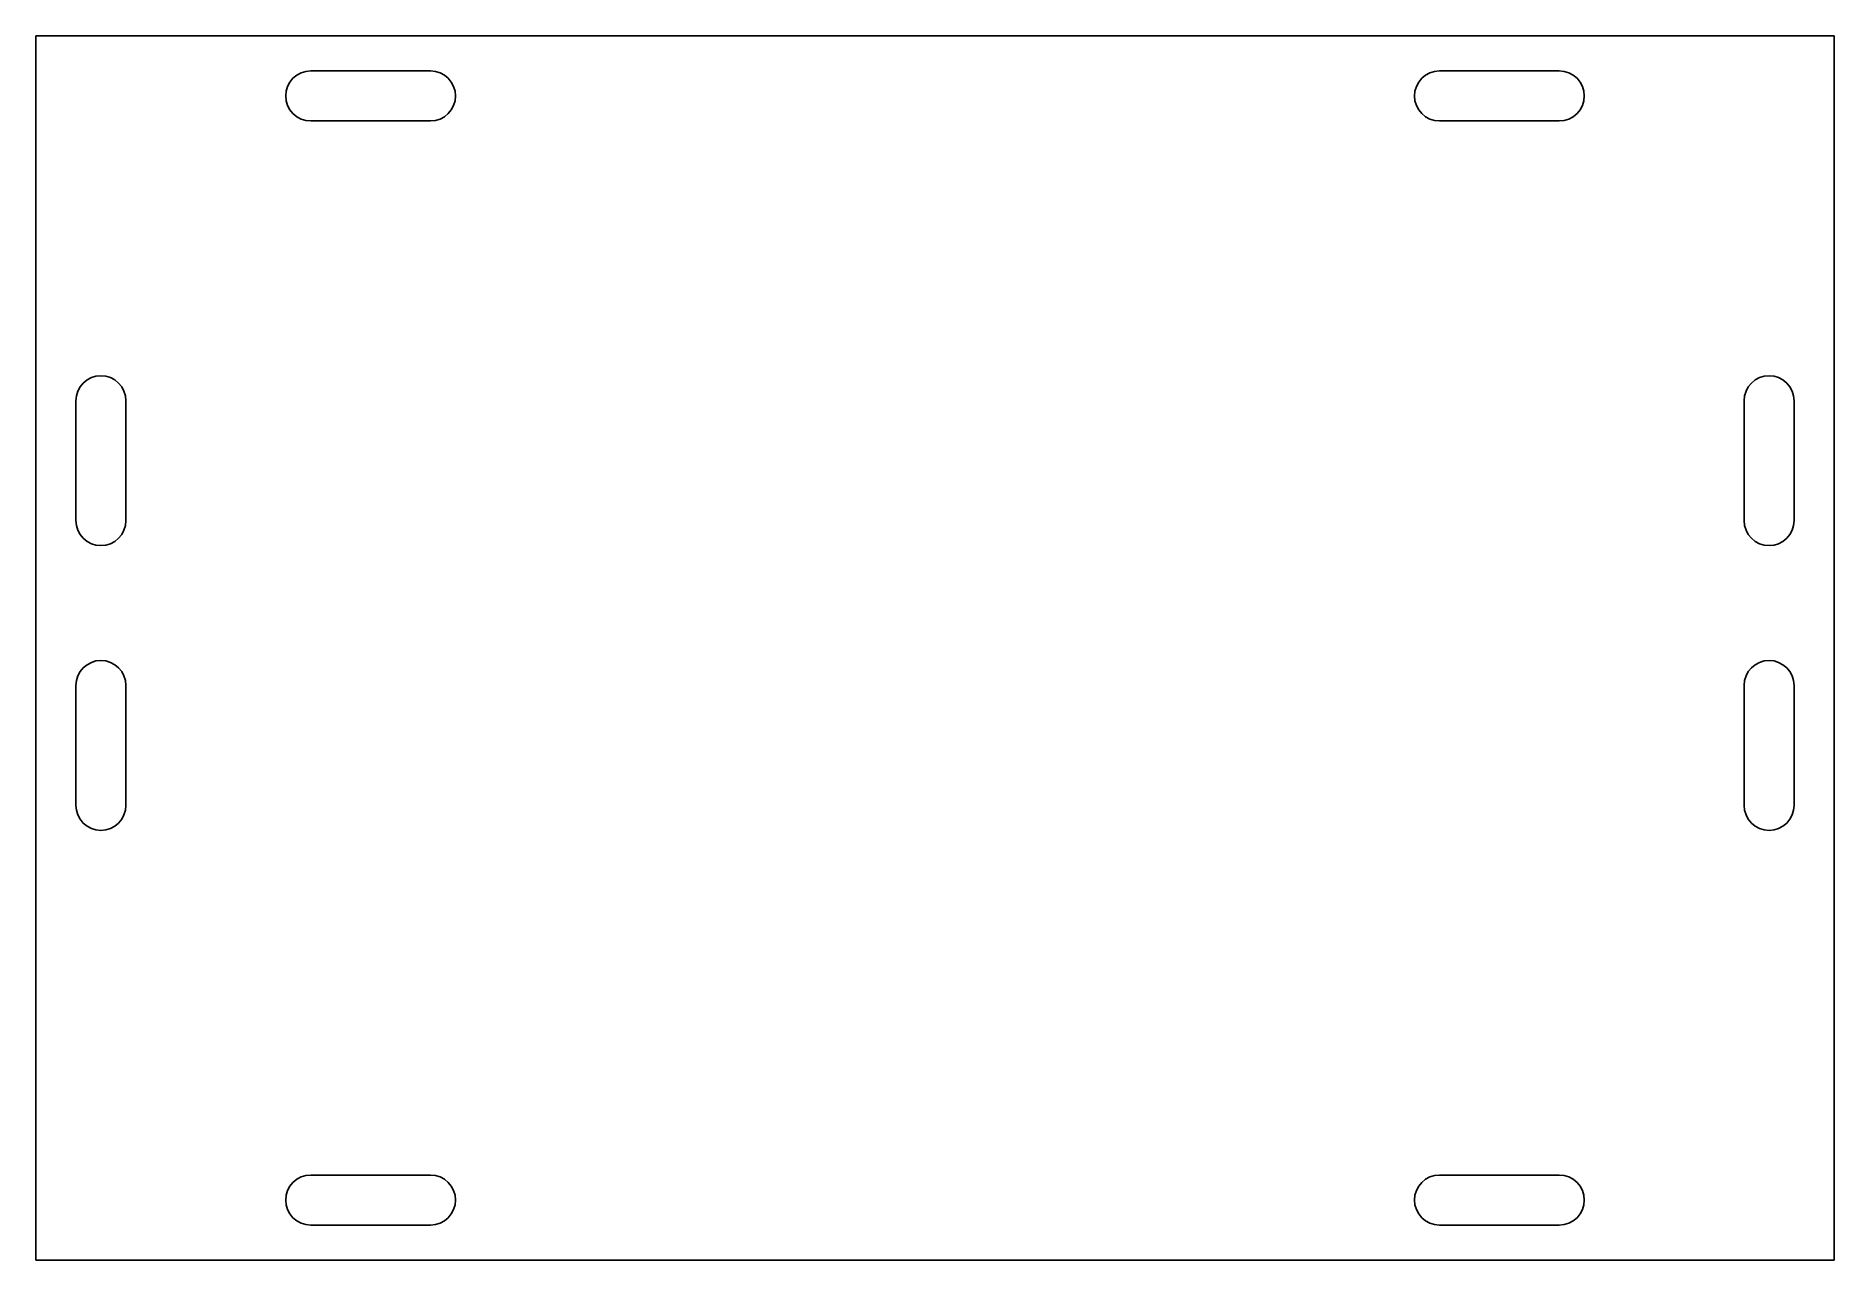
# Model space of a CAD drawing. Header units: millimetres. Extents: x 0 to 360, y 0 to 245.
import ezdxf

# ---------------------------------------------------------------- set-up
doc = ezdxf.new("R2010")
doc.units = ezdxf.units.MM

msp = doc.modelspace()

# ---------------------------------------------------------------- linework, layer by layer
at = {"layer": 'CUT'}
for p, q in [((360, 245), (0, 245)), ((0, 245), (0, 0)), ((360, 0), (360, 245)), ((53.09, 237.62), (52.22, 237.16)), ((54.02, 237.9), (53.09, 237.62)), ((55, 238), (54.02, 237.9)), ((79, 238), (55, 238)), ((79.98, 237.9), (79, 238)), ((80.91, 237.62), (79.98, 237.9)), ((81.78, 237.16), (80.91, 237.62)), ((279.09, 237.62), (278.22, 237.16)), ((280.02, 237.9), (279.09, 237.62)), ((281, 238), (280.02, 237.9)), ((305, 238), (281, 238)), ((305.98, 237.9), (305, 238)), ((306.91, 237.62), (305.98, 237.9)), ((307.78, 237.16), (306.91, 237.62)), ((50.38, 234.91), (50.1, 233.98)), ((50.84, 235.78), (50.38, 234.91)), ((51.46, 236.54), (50.84, 235.78)), ((52.22, 237.16), (51.46, 236.54)), ((82.54, 236.54), (81.78, 237.16)), ((83.16, 235.78), (82.54, 236.54)), ((83.62, 234.91), (83.16, 235.78)), ((83.9, 233.98), (83.62, 234.91)), ((276.38, 234.91), (276.1, 233.98)), ((276.84, 235.78), (276.38, 234.91)), ((277.46, 236.54), (276.84, 235.78)), ((278.22, 237.16), (277.46, 236.54)), ((308.54, 236.54), (307.78, 237.16)), ((309.16, 235.78), (308.54, 236.54)), ((309.62, 234.91), (309.16, 235.78)), ((309.9, 233.98), (309.62, 234.91)), ((50.1, 233.98), (50, 233)), ((50, 233), (50.1, 232.02)), ((50, 233), (50, 233)), ((50.1, 232.02), (50.38, 231.09)), ((50.38, 231.09), (50.84, 230.22)), ((83.16, 230.22), (83.62, 231.09)), ((83.62, 231.09), (83.9, 232.02)), ((84, 233), (83.9, 233.98)), ((83.9, 232.02), (84, 233)), ((84, 233), (84, 233)), ((276.1, 233.98), (276, 233)), ((276, 233), (276.1, 232.02)), ((276, 233), (276, 233)), ((276.1, 232.02), (276.38, 231.09)), ((276.38, 231.09), (276.84, 230.22)), ((309.16, 230.22), (309.62, 231.09)), ((309.62, 231.09), (309.9, 232.02)), ((310, 233), (309.9, 233.98)), ((309.9, 232.02), (310, 233)), ((310, 233), (310, 233)), ((50.84, 230.22), (51.46, 229.46)), ((51.46, 229.46), (52.22, 228.84)), ((52.22, 228.84), (53.09, 228.38)), ((53.09, 228.38), (54.02, 228.1)), ((54.02, 228.1), (55, 228)), ((55, 228), (79, 228)), ((79, 228), (79.98, 228.1)), ((79.98, 228.1), (80.91, 228.38)), ((80.91, 228.38), (81.78, 228.84)), ((81.78, 228.84), (82.54, 229.46)), ((82.54, 229.46), (83.16, 230.22)), ((276.84, 230.22), (277.46, 229.46)), ((277.46, 229.46), (278.22, 228.84)), ((278.22, 228.84), (279.09, 228.38)), ((279.09, 228.38), (280.02, 228.1)), ((280.02, 228.1), (281, 228)), ((281, 228), (305, 228)), ((305, 228), (305.98, 228.1)), ((305.98, 228.1), (306.91, 228.38)), ((306.91, 228.38), (307.78, 228.84)), ((307.78, 228.84), (308.54, 229.46)), ((308.54, 229.46), (309.16, 230.22)), ((11.09, 176.62), (10.22, 176.16)), ((12.02, 176.9), (11.09, 176.62)), ((13, 177), (12.02, 176.9)), ((13.98, 176.9), (13, 177)), ((13, 177), (13, 177)), ((14.91, 176.62), (13.98, 176.9)), ((15.78, 176.16), (14.91, 176.62)), ((345.09, 176.62), (344.22, 176.16)), ((346.02, 176.9), (345.09, 176.62)), ((347, 177), (346.02, 176.9)), ((347.98, 176.9), (347, 177)), ((347, 177), (347, 177)), ((348.91, 176.62), (347.98, 176.9)), ((349.78, 176.16), (348.91, 176.62)), ((8.1, 172.98), (8, 172)), ((8.38, 173.91), (8.1, 172.98)), ((8.84, 174.78), (8.38, 173.91)), ((9.46, 175.54), (8.84, 174.78)), ((10.22, 176.16), (9.46, 175.54)), ((16.54, 175.54), (15.78, 176.16)), ((17.16, 174.78), (16.54, 175.54)), ((17.62, 173.91), (17.16, 174.78)), ((17.9, 172.98), (17.62, 173.91)), ((18, 172), (17.9, 172.98)), ((342.1, 172.98), (342, 172)), ((342.38, 173.91), (342.1, 172.98)), ((342.84, 174.78), (342.38, 173.91)), ((343.46, 175.54), (342.84, 174.78)), ((344.22, 176.16), (343.46, 175.54)), ((350.54, 175.54), (349.78, 176.16)), ((351.16, 174.78), (350.54, 175.54)), ((351.62, 173.91), (351.16, 174.78)), ((351.9, 172.98), (351.62, 173.91)), ((352, 172), (351.9, 172.98)), ((8, 172), (8, 148)), ((18, 148), (18, 172)), ((342, 172), (342, 148)), ((352, 148), (352, 172)), ((8, 148), (8.1, 147.02)), ((17.9, 147.02), (18, 148)), ((342, 148), (342.1, 147.02)), ((351.9, 147.02), (352, 148)), ((8.1, 147.02), (8.38, 146.09)), ((8.38, 146.09), (8.84, 145.22)), ((8.84, 145.22), (9.46, 144.46)), ((9.46, 144.46), (10.22, 143.84)), ((15.78, 143.84), (16.54, 144.46)), ((16.54, 144.46), (17.16, 145.22)), ((17.16, 145.22), (17.62, 146.09)), ((17.62, 146.09), (17.9, 147.02)), ((342.1, 147.02), (342.38, 146.09)), ((342.38, 146.09), (342.84, 145.22)), ((342.84, 145.22), (343.46, 144.46)), ((343.46, 144.46), (344.22, 143.84)), ((349.78, 143.84), (350.54, 144.46)), ((350.54, 144.46), (351.16, 145.22)), ((351.16, 145.22), (351.62, 146.09)), ((351.62, 146.09), (351.9, 147.02)), ((10.22, 143.84), (11.09, 143.38)), ((11.09, 143.38), (12.02, 143.1)), ((12.02, 143.1), (13, 143)), ((13, 143), (13.98, 143.1)), ((13, 143), (13, 143)), ((13.98, 143.1), (14.91, 143.38)), ((14.91, 143.38), (15.78, 143.84)), ((344.22, 143.84), (345.09, 143.38)), ((345.09, 143.38), (346.02, 143.1)), ((346.02, 143.1), (347, 143)), ((347, 143), (347.98, 143.1)), ((347, 143), (347, 143)), ((347.98, 143.1), (348.91, 143.38)), ((348.91, 143.38), (349.78, 143.84)), ((10.22, 119.16), (9.46, 118.54)), ((11.09, 119.62), (10.22, 119.16)), ((12.02, 119.9), (11.09, 119.62)), ((13, 120), (12.02, 119.9)), ((13.98, 119.9), (13, 120)), ((13, 120), (13, 120)), ((14.91, 119.62), (13.98, 119.9)), ((15.78, 119.16), (14.91, 119.62)), ((16.54, 118.54), (15.78, 119.16)), ((344.22, 119.16), (343.46, 118.54)), ((345.09, 119.62), (344.22, 119.16)), ((346.02, 119.9), (345.09, 119.62)), ((347, 120), (346.02, 119.9)), ((347.98, 119.9), (347, 120)), ((347, 120), (347, 120)), ((348.91, 119.62), (347.98, 119.9)), ((349.78, 119.16), (348.91, 119.62)), ((350.54, 118.54), (349.78, 119.16)), ((8.1, 115.98), (8, 115)), ((8.38, 116.91), (8.1, 115.98)), ((8.84, 117.78), (8.38, 116.91)), ((9.46, 118.54), (8.84, 117.78)), ((17.16, 117.78), (16.54, 118.54)), ((17.62, 116.91), (17.16, 117.78)), ((17.9, 115.98), (17.62, 116.91)), ((18, 115), (17.9, 115.98)), ((342.1, 115.98), (342, 115)), ((342.38, 116.91), (342.1, 115.98)), ((342.84, 117.78), (342.38, 116.91)), ((343.46, 118.54), (342.84, 117.78)), ((351.16, 117.78), (350.54, 118.54)), ((351.62, 116.91), (351.16, 117.78)), ((351.9, 115.98), (351.62, 116.91)), ((352, 115), (351.9, 115.98)), ((8, 115), (8, 91)), ((18, 91), (18, 115)), ((342, 115), (342, 91)), ((352, 91), (352, 115)), ((8, 91), (8.1, 90.02)), ((8.1, 90.02), (8.38, 89.09)), ((17.62, 89.09), (17.9, 90.02)), ((17.9, 90.02), (18, 91)), ((342, 91), (342.1, 90.02)), ((342.1, 90.02), (342.38, 89.09)), ((351.62, 89.09), (351.9, 90.02)), ((351.9, 90.02), (352, 91)), ((8.38, 89.09), (8.84, 88.22)), ((8.84, 88.22), (9.46, 87.46)), ((9.46, 87.46), (10.22, 86.84)), ((10.22, 86.84), (11.09, 86.38)), ((14.91, 86.38), (15.78, 86.84)), ((15.78, 86.84), (16.54, 87.46)), ((16.54, 87.46), (17.16, 88.22)), ((17.16, 88.22), (17.62, 89.09)), ((342.38, 89.09), (342.84, 88.22)), ((342.84, 88.22), (343.46, 87.46)), ((343.46, 87.46), (344.22, 86.84)), ((344.22, 86.84), (345.09, 86.38)), ((348.91, 86.38), (349.78, 86.84)), ((349.78, 86.84), (350.54, 87.46)), ((350.54, 87.46), (351.16, 88.22)), ((351.16, 88.22), (351.62, 89.09)), ((11.09, 86.38), (12.02, 86.1)), ((12.02, 86.1), (13, 86)), ((13, 86), (13.98, 86.1)), ((13, 86), (13, 86)), ((13.98, 86.1), (14.91, 86.38)), ((345.09, 86.38), (346.02, 86.1)), ((346.02, 86.1), (347, 86)), ((347, 86), (347.98, 86.1)), ((347, 86), (347, 86)), ((347.98, 86.1), (348.91, 86.38)), ((50.84, 14.78), (50.38, 13.91)), ((51.46, 15.54), (50.84, 14.78)), ((52.22, 16.16), (51.46, 15.54)), ((53.09, 16.62), (52.22, 16.16)), ((54.02, 16.9), (53.09, 16.62)), ((55, 17), (54.02, 16.9)), ((79, 17), (55, 17)), ((79.98, 16.9), (79, 17)), ((80.91, 16.62), (79.98, 16.9)), ((81.78, 16.16), (80.91, 16.62)), ((82.54, 15.54), (81.78, 16.16)), ((83.16, 14.78), (82.54, 15.54)), ((83.62, 13.91), (83.16, 14.78)), ((276.84, 14.78), (276.38, 13.91)), ((277.46, 15.54), (276.84, 14.78)), ((278.22, 16.16), (277.46, 15.54)), ((279.09, 16.62), (278.22, 16.16)), ((280.02, 16.9), (279.09, 16.62)), ((281, 17), (280.02, 16.9)), ((305, 17), (281, 17)), ((305.98, 16.9), (305, 17)), ((306.91, 16.62), (305.98, 16.9)), ((307.78, 16.16), (306.91, 16.62)), ((308.54, 15.54), (307.78, 16.16)), ((309.16, 14.78), (308.54, 15.54)), ((309.62, 13.91), (309.16, 14.78)), ((50.1, 12.98), (50, 12)), ((50, 12), (50.1, 11.02)), ((50, 12), (50, 12)), ((50.38, 13.91), (50.1, 12.98)), ((50.1, 11.02), (50.38, 10.09)), ((83.9, 12.98), (83.62, 13.91)), ((83.62, 10.09), (83.9, 11.02)), ((84, 12), (83.9, 12.98)), ((83.9, 11.02), (84, 12)), ((84, 12), (84, 12)), ((276.1, 12.98), (276, 12)), ((276, 12), (276.1, 11.02)), ((276, 12), (276, 12)), ((276.38, 13.91), (276.1, 12.98)), ((276.1, 11.02), (276.38, 10.09)), ((309.9, 12.98), (309.62, 13.91)), ((309.62, 10.09), (309.9, 11.02)), ((310, 12), (309.9, 12.98)), ((309.9, 11.02), (310, 12)), ((310, 12), (310, 12)), ((50.38, 10.09), (50.84, 9.22)), ((50.84, 9.22), (51.46, 8.46)), ((51.46, 8.46), (52.22, 7.84)), ((52.22, 7.84), (53.09, 7.38)), ((53.09, 7.38), (54.02, 7.1)), ((79.98, 7.1), (80.91, 7.38)), ((80.91, 7.38), (81.78, 7.84)), ((81.78, 7.84), (82.54, 8.46)), ((82.54, 8.46), (83.16, 9.22)), ((83.16, 9.22), (83.62, 10.09)), ((276.38, 10.09), (276.84, 9.22)), ((276.84, 9.22), (277.46, 8.46)), ((277.46, 8.46), (278.22, 7.84)), ((278.22, 7.84), (279.09, 7.38)), ((279.09, 7.38), (280.02, 7.1)), ((305.98, 7.1), (306.91, 7.38)), ((306.91, 7.38), (307.78, 7.84)), ((307.78, 7.84), (308.54, 8.46)), ((308.54, 8.46), (309.16, 9.22)), ((309.16, 9.22), (309.62, 10.09)), ((54.02, 7.1), (55, 7)), ((55, 7), (79, 7)), ((79, 7), (79.98, 7.1)), ((280.02, 7.1), (281, 7)), ((281, 7), (305, 7)), ((305, 7), (305.98, 7.1)), ((0, 0), (360, 0))]:
    msp.add_line(p, q, dxfattribs=at)

doc.saveas('drawing.dxf')
